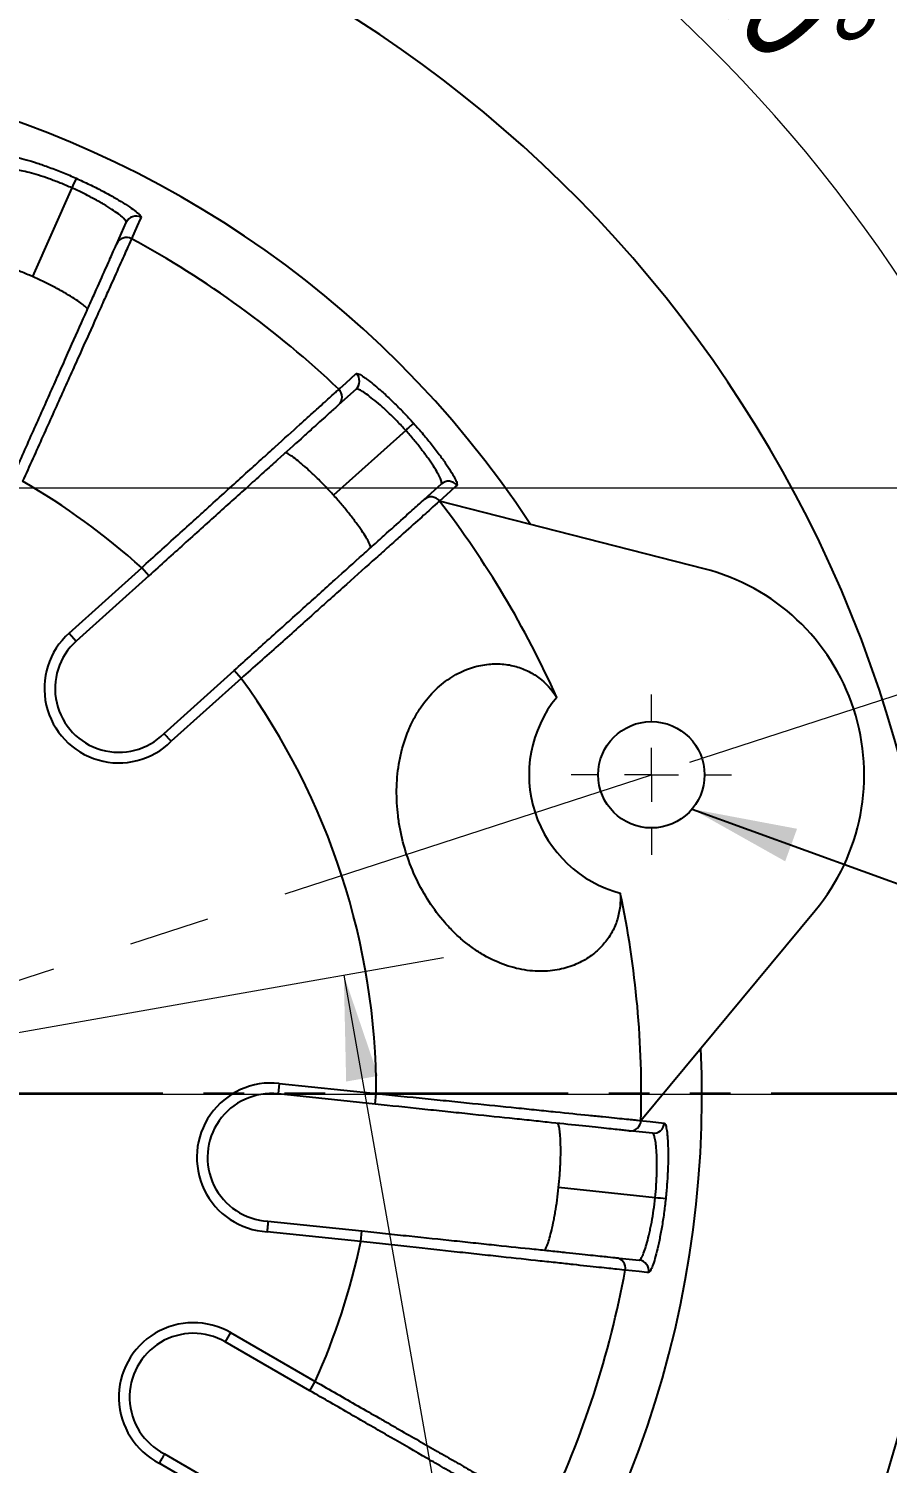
# Model space of a CAD drawing. Header units: millimetres. Extents: x 2 to 418, y 2 to 295.
# Drawn here: x 142.96 to 169.86, y 201.18 to 246.15 of the extents above; entities that cross this region are included whole.
import ezdxf

# ---------------------------------------------------------------- set-up
doc = ezdxf.new("R2010")
doc.units = ezdxf.units.MM
doc.linetypes.add('CENTERX2', pattern=[20.32, 12.7, -2.54, 2.54, -2.54])
doc.linetypes.add('PHANTOM', pattern=[12.7, 6.35, -1.27, 1.27, -1.27, 1.27, -1.27])
doc.styles.add('SLDTEXTSTYLE0', font='TXT', dxfattribs={"width": 0.75})
doc.dimstyles.new('SLDDIMSTYLE0', dxfattribs={"dimtxt": 3.5, "dimasz": 3.302, "dimexe": 0, "dimexo": 0.0625, "dimgap": 0.875, "dimtad": 1, "dimdec": 4, "dimlfac": 3, "dimzin": 12, "dimdsep": 46, "dimtxsty": 'SLDTEXTSTYLE0', "dimsah": 1, "dimcen": 0.09, "dimazin": 3, "dimtfac": 1, "dimtofl": 0, "dimtmove": 0, "dimatfit": 3, "dimfxl": 0, "dimfrac": 2, "dimtolj": 1, "dimtzin": 12, "dimarcsym": 0})
doc.dimstyles.new('SLDDIMSTYLE2', dxfattribs={"dimtxt": 3.5, "dimasz": 3.302, "dimexe": 0, "dimexo": 0.0625, "dimgap": 0.875, "dimtad": 1, "dimlfac": 3, "dimrnd": 1e-09, "dimzin": 4, "dimdsep": 46, "dimtxsty": 'SLDTEXTSTYLE0', "dimsah": 1, "dimcen": 0.09, "dimadec": 0, "dimazin": 1, "dimtfac": 1, "dimtofl": 0, "dimtmove": 0, "dimatfit": 3, "dimfxl": 0, "dimfrac": 2, "dimtolj": 1, "dimtzin": 12, "dimarcsym": 0})
doc.dimstyles.new('SLDDIMSTYLE5', dxfattribs={"dimtxt": 3.5, "dimasz": 3.302, "dimexe": 0, "dimexo": 0.0625, "dimgap": 0.875, "dimtad": 1, "dimlfac": 3, "dimrnd": 1e-09, "dimzin": 4, "dimdsep": 46, "dimtxsty": 'SLDTEXTSTYLE0', "dimsah": 1, "dimcen": 0.09, "dimadec": 0, "dimazin": 1, "dimtfac": 1, "dimtmove": 0, "dimatfit": 0, "dimfxl": 0, "dimfrac": 2, "dimtolj": 1, "dimtzin": 12, "dimarcsym": 0})
doc.dimstyles.new('SLDDIMSTYLE6', dxfattribs={"dimtxt": 0.18, "dimasz": 3.302, "dimexe": 0, "dimexo": 0.0625, "dimgap": 0, "dimtad": 0, "dimtih": 1, "dimtoh": 1, "dimdec": 0, "dimrnd": 1e-09, "dimzin": 0, "dimdsep": 46, "dimtxsty": 'Standard', "dimsah": 1, "dimcen": 0.09, "dimadec": 0, "dimazin": 0, "dimtfac": 3.302, "dimtdec": 0, "dimtofl": 0, "dimtmove": 0, "dimatfit": 3, "dimfxl": 0, "dimfrac": 2, "dimtolj": 1, "dimtzin": 0, "dimarcsym": 0})

# ---------------------------------------------------------------- blocks, each defined once
blk = doc.blocks.new('_D')
at = {"color": 7, "linetype": 'Continuous', "lineweight": 0}
for p, q in [((106.65, 235.276), (94.908, 245.848)), ((163.673, 223.155), (178.7, 228.038))]:
    blk.add_line(p, q, dxfattribs=at)
at = {"color": 7, "linetype": 'Continuous', "lineweight": 18}
blk.add_arc((131.662, 212.754), 46.283, 18, 138, dxfattribs=at)
for points in [[(97.267, 243.724), (99.928, 245.744), (99.198, 246.45)], [(175.68, 227.056), (175.026, 230.333), (174.072, 229.984)]]:
    blk.add_solid(points, dxfattribs=at)
at = {"color": 7, "linetype": 'Continuous', "lineweight": 18, "insert": (164.789, 251.56), "char_height": 3.5, "attachment_point": 1, "rotation": 314.1021, "style": 'SLDTEXTSTYLE0'}
blk.add_mtext('120°', dxfattribs=at)
blk = doc.blocks.new('_D_2')
at = {"color": 7, "linetype": 'Continuous', "lineweight": 0}
for p, q in [((131.662, 200.304), (131.662, 152.963)), ((139.234, 169.813), (142.045, 153.871))]:
    blk.add_line(p, q, dxfattribs=at)
at = {"color": 7, "linetype": 'Continuous', "lineweight": 18}
for start, end in [(280, 286.4176), (270, 280), (263.5824, 270)]:
    blk.add_arc((131.662, 212.754), 56.616, start, end, dxfattribs=at)
for points in [[(141.494, 156.998), (144.83, 157.169), (144.625, 158.164)], [(131.662, 156.138), (128.377, 156.742), (128.347, 155.726)]]:
    blk.add_solid(points, dxfattribs=at)
at = {"color": 7, "linetype": 'Continuous', "lineweight": 18, "insert": (133.775, 160.574), "char_height": 3.5, "attachment_point": 1, "rotation": 6.183, "style": 'SLDTEXTSTYLE0'}
blk.add_mtext('10°', dxfattribs=at)
blk = doc.blocks.new('_D_4')
at = {"color": 7, "linetype": 'Continuous', "lineweight": 0}
for p, q in [((132.913, 212.975), (155.956, 217.038)), ((152.829, 216.486), (160.18, 174.796)), ((140.264, 171.285), (163.307, 175.348)), ((160.18, 174.796), (162.542, 161.399))]:
    blk.add_line(p, q, dxfattribs=at)
at = {"color": 7, "linetype": 'Continuous', "lineweight": 18}
for points in [[(152.829, 216.486), (152.902, 213.146), (153.903, 213.323)], [(160.18, 174.796), (160.107, 178.136), (159.106, 177.96)]]:
    blk.add_solid(points, dxfattribs=at)
at = {"color": 7, "linetype": 'Continuous', "lineweight": 18, "insert": (164.516, 176.19), "char_height": 3.5, "attachment_point": 1, "rotation": 280, "style": 'SLDTEXTSTYLE0'}
blk.add_mtext('127.00', dxfattribs=at)
blk = doc.blocks.new('_D_13')
at = {"color": 7, "linetype": 'Continuous', "lineweight": 0}
for p, q in [((193.662, 231.754), (193.662, 238.104)), ((136.112, 231.754), (196.837, 231.754)), ((193.662, 231.754), (193.662, 212.754)), ((144.112, 212.754), (196.837, 212.754)), ((193.662, 212.754), (193.662, 206.404))]:
    blk.add_line(p, q, dxfattribs=at)
at = {"color": 7, "linetype": 'Continuous', "lineweight": 18}
for points in [[(193.662, 231.754), (194.17, 235.056), (193.154, 235.056)], [(193.662, 212.754), (193.154, 209.452), (194.17, 209.452)]]:
    blk.add_solid(points, dxfattribs=at)
at = {"color": 7, "linetype": 'Continuous', "lineweight": 18, "insert": (189.151, 217.52), "char_height": 3.5, "attachment_point": 1, "rotation": 90, "style": 'SLDTEXTSTYLE0'}
blk.add_mtext('57.00', dxfattribs=at)
blk = doc.blocks.new('SW_CENTERMARKSYMBOL_2')
at = {"color": 0, "linetype": 'Continuous', "lineweight": 18}
for p, q in [((0, 1.693), (0, 2.513)), ((0, 0), (0, 0.847)), ((-1.693, 0), (-2.513, 0)), ((0, 0), (-0.847, 0)), ((0, 0), (0, -0.847)), ((0, 0), (0.847, 0)), ((1.693, 0), (2.513, 0)), ((0, -1.693), (0, -2.513))]:
    blk.add_line(p, q, dxfattribs=at)

msp = doc.modelspace()

# ---------------------------------------------------------------- linework, layer by layer
at = {"color": 7, "linetype": 'Continuous', "lineweight": 25}
for p, q in [((144.30819, 241.157035), (143.071458, 238.379288)), ((145.715461, 239.407284), (146.013962, 240.077727)), ((153.211828, 234.848619), (152.666437, 234.357547)), ((154.767386, 233.557984), (152.507763, 231.523411)), ((155.341304, 231.387119), (155.886691, 231.878188)), ((164.117249, 229.221242), (155.827555, 231.341862)), ((144.220874, 227.201672), (146.496605, 229.25075)), ((146.719649, 229.003035), (144.443918, 226.953957)), ((146.719649, 229.003035), (146.496605, 229.25075)), ((144.220874, 227.201672), (144.443918, 226.953957)), ((147.195922, 224.052984), (149.394573, 226.032658)), ((149.617617, 225.784943), (147.425163, 223.810849)), ((149.617617, 225.784943), (149.394573, 226.032658)), ((162.138063, 211.92309), (167.59718, 218.507508)), ((150.802243, 213.088697), (150.7674, 212.757189)), ((153.812923, 212.437092), (150.7674, 212.757189)), ((150.802243, 213.088697), (153.847766, 212.768599)), ((153.812923, 212.437092), (153.847766, 212.768599)), ((162.501154, 211.523922), (161.771278, 211.600635)), ((162.582897, 209.504314), (159.558932, 209.822145)), ((150.453008, 208.770921), (153.395377, 208.461666)), ((153.360534, 208.130159), (150.426458, 208.438542)), ((153.360534, 208.130159), (153.395377, 208.461666)), ((161.353656, 207.625217), (162.083527, 207.548504)), ((149.283577, 205.274912), (149.11691, 204.986237)), ((149.283577, 205.274912), (151.935605, 203.743763)), ((151.768938, 203.455088), (149.11691, 204.986237)), ((151.768938, 203.455088), (151.935605, 203.743763)), ((147.208337, 201.472475), (149.770539, 199.993187)), ((149.603872, 199.704512), (147.048892, 201.17963))]:
    msp.add_line(p, q, dxfattribs=at)
at = {"color": 7, "linetype": 'CENTERX2', "lineweight": 18}
msp.add_line((131.662427, 212.754186), (162.465027, 222.762558), dxfattribs=at)
at = {"color": 7, "linetype": 'PHANTOM', "lineweight": 35}
msp.add_line((185.262427, 212.759899), (44.729094, 212.759899), dxfattribs=at)
at = {"color": 7, "linetype": 'Continuous', "lineweight": 25, "flags": 128}
for points in [[(146.476045, 240.234448), (146.452387, 240.181194), (146.357752, 239.968172), (146.178081, 239.563716)], [(152.672233, 234.845885), (152.715577, 234.884846), (152.888947, 235.040685), (153.218065, 235.336536)], [(156.37257, 231.833414), (156.329297, 231.794386), (156.1562, 231.638273), (155.827555, 231.341862)], [(162.138063, 211.92309), (162.196019, 211.916949), (162.427837, 211.892387), (162.867921, 211.845767)], [(162.375369, 207.157466), (162.317411, 207.163511), (162.085571, 207.187686), (161.645389, 207.233579)]]:
    msp.add_lwpolyline(points, dxfattribs=at)
at = {"color": 7, "linetype": 'Continuous', "lineweight": 25}
msp.add_circle((162.465027, 222.762558), 1.666667, dxfattribs=at)
for centre, radius, start, end in [((131.662427, 212.754186), 40, 295.1983552, 163.0284348), ((131.662427, 212.754186), 32.387771, 33.4604216, 122.5425016), ((212.443384, 211.003037), 74.509518, 155.87232541, 156.12767448), ((146.317709, 239.94172), 0.332807, 61.5911173, 155.8788398), ((146.01921, 239.271274), 0.332809, 61.4865741, 155.8785356), ((131.662427, 212.754186), 30.486966, 46.437883, 61.5672745), ((152.988614, 235.095471), 0.332807, 312.1211747, 46.4138849), ((152.44322, 234.6044), 0.332809, 312.1214793, 46.5185502), ((204.747247, 178.297857), 74.509518, 131.87232541, 132.12767448), ((131.662427, 212.754186), 22.185343, 48.0372228, 59.9698053), ((156.108859, 231.630394), 0.332807, 37.5911173, 131.8788398), ((155.563472, 231.139322), 0.332809, 37.4865741, 131.8785356), ((131.662427, 212.754186), 30.486966, 24.0726092, 37.5672745), ((162.465027, 222.762558), 6.666667, 320.3379921, 75.6506691), ((145.782179, 225.467668), 2.333333, 132, 314.7597894), ((145.782179, 225.467668), 2, 132, 314.9809613), ((131.662427, 212.754186), 22.185343, 0.0372228, 35.9698053), ((162.465027, 222.762558), 3.833333, 140.7170022, 255.2829978), ((131.662427, 212.754186), 30.486966, 358.437883, 11.9273908), ((131.662427, 212.754186), 32.387771, 273.4604216, 2.5425016), ((150.558343, 210.768145), 2.333333, 84, 266.7597894), ((150.558343, 210.768145), 2, 84, 266.9809613), ((161.805365, 211.931694), 0.332809, 264.1214793, 358.5185502), ((162.535242, 211.854979), 0.332807, 264.1211747, 358.4138849), ((154.959674, 135.385796), 74.509518, 83.87232541, 84.12767448), ((131.662427, 212.754186), 22.185343, 336.0372228, 347.9698053), ((161.318167, 207.294305), 0.332809, 349.4865741, 83.8785356), ((162.048039, 207.217595), 0.332807, 349.5911173, 83.8788398), ((131.662427, 212.754186), 30.486966, 334.437883, 349.5672745), ((148.11691, 203.254186), 2.333333, 60, 242.7597894), ((148.11691, 203.254186), 2, 60, 242.9809613)]:
    msp.add_arc(centre, radius, start, end, dxfattribs=at)
for points, knots in [([(142.169413, 242.151657), (142.17495, 242.164067), (142.194997, 242.171126), (142.246471, 242.173708), (142.267258, 242.173205), (142.315163, 242.169509), (142.369547, 242.163139), (142.436613, 242.15142), (142.510063, 242.136937), (142.550206, 242.12826), (142.678834, 242.098219), (142.774677, 242.073093), (142.985718, 242.012355), (143.102303, 241.976262), (143.34662, 241.895335), (143.474672, 241.850468), (143.675509, 241.776139), (143.744294, 241.750037), (143.882262, 241.696363), (143.951594, 241.668744), (144.160592, 241.583537), (144.301246, 241.523617), (144.443253, 241.460391)], [0, 0, 0, 0, 0.125, 0.125, 0.1875, 0.1875, 0.25, 0.3125, 0.3125, 0.375, 0.375, 0.5, 0.5, 0.625, 0.625, 0.75, 0.75, 0.8125, 0.8125, 0.875, 0.875, 1, 1, 1, 1]), ([(144.30819, 241.157035), (144.186932, 241.211023), (144.066749, 241.261805), (143.888054, 241.333464), (143.828755, 241.356595), (143.710714, 241.401346), (143.651874, 241.422994), (143.480141, 241.484297), (143.370669, 241.520853), (143.161816, 241.585952), (143.062247, 241.614481), (142.882044, 241.661578), (142.800198, 241.680543), (142.653656, 241.709677), (142.590549, 241.719504), (142.486475, 241.730121), (142.444879, 241.730966), (142.385388, 241.723715), (142.367665, 241.71573), (142.362169, 241.703386)], [0, 0, 0, 0, 0.125, 0.125, 0.1875, 0.1875, 0.25, 0.25, 0.375, 0.375, 0.5, 0.5, 0.625, 0.625, 0.75, 0.75, 0.875, 0.875, 1, 1, 1, 1]), ([(146.013962, 240.077727), (146.019454, 240.090063), (146.013513, 240.108489), (145.988194, 240.144757), (145.976998, 240.158293), (145.948968, 240.188283), (145.932039, 240.204811), (145.873742, 240.257701), (145.824748, 240.297588), (145.706481, 240.386042), (145.636475, 240.435043), (145.481168, 240.537322), (145.395423, 240.590982), (145.254125, 240.674926), (145.204774, 240.70355), (145.103927, 240.760635), (145.052179, 240.78925), (144.892977, 240.875226), (144.78115, 240.932934), (144.548155, 241.047427), (144.429349, 241.103069), (144.30819, 241.157035)], [0, 0, 0, 0, 0.125, 0.125, 0.1875, 0.1875, 0.25, 0.25, 0.375, 0.375, 0.5, 0.5, 0.625, 0.625, 0.6875, 0.6875, 0.75, 0.75, 0.875, 0.875, 1, 1, 1, 1]), ([(144.443253, 241.460391), (144.585169, 241.397189), (144.724569, 241.332406), (144.998419, 241.199813), (145.130282, 241.133236), (145.318436, 241.034442), (145.379676, 241.001624), (145.499182, 240.936272), (145.557752, 240.903562), (145.72586, 240.807698), (145.828233, 240.746622), (146.014255, 240.630585), (146.098491, 240.57517), (146.241397, 240.475531), (146.300895, 240.430842), (146.372132, 240.37199), (146.39292, 240.353671), (146.427533, 240.320607), (146.441466, 240.305784), (146.473375, 240.266393), (146.481559, 240.24686), (146.476045, 240.234448)], [0, 0, 0, 0, 0.125, 0.125, 0.25, 0.25, 0.3125, 0.3125, 0.375, 0.375, 0.5, 0.5, 0.625, 0.625, 0.75, 0.75, 0.8125, 0.8125, 0.875, 0.875, 1, 1, 1, 1]), ([(142.460707, 232.096988), (142.562383, 232.325354), (142.663736, 232.552998), (142.865802, 233.006845), (142.966756, 233.233592), (143.264473, 233.902274), (143.457369, 234.335525), (143.738445, 234.966834), (143.830751, 235.174156), (144.012499, 235.582369), (144.101113, 235.7814), (144.357758, 236.357833), (144.517789, 236.717269), (144.703919, 237.135324), (144.740444, 237.21736), (144.812068, 237.378229), (144.84723, 237.457205), (144.949522, 237.686957), (145.013764, 237.831247), (145.194946, 238.238189), (145.30044, 238.475131), (145.43518, 238.777762), (145.476143, 238.869767), (145.548433, 239.032132), (145.580014, 239.103065), (145.661306, 239.28565), (145.697683, 239.367354), (145.715461, 239.407284)], [0, 0, 0, 0, 0.0625, 0.0625, 0.125, 0.125, 0.25, 0.25, 0.3125, 0.3125, 0.375, 0.375, 0.5, 0.5, 0.53125, 0.53125, 0.5625, 0.5625, 0.625, 0.625, 0.75, 0.75, 0.8125, 0.8125, 0.875, 0.875, 1, 1, 1, 1]), ([(146.178081, 239.563716), (146.159476, 239.522182), (146.121412, 239.437207), (146.036345, 239.247324), (146.003296, 239.173556), (145.927644, 239.004706), (145.884774, 238.909028), (145.743749, 238.594309), (145.633323, 238.347905), (145.44363, 237.924726), (145.376365, 237.77468), (145.269247, 237.535769), (145.232423, 237.453643), (145.157408, 237.286354), (145.119151, 237.201044), (144.924183, 236.766312), (144.756514, 236.392548), (144.487527, 235.793164), (144.39464, 235.586223), (144.204072, 235.161752), (144.107269, 234.946178), (143.812437, 234.289765), (143.610019, 233.839313), (143.297443, 233.144142), (143.191458, 232.908503), (142.978915, 232.436109), (142.872101, 232.198786), (142.765223, 231.961409)], [0, 0, 0, 0, 0.125, 0.125, 0.1875, 0.1875, 0.25, 0.25, 0.375, 0.375, 0.4375, 0.4375, 0.46875, 0.46875, 0.5, 0.5, 0.625, 0.625, 0.6875, 0.6875, 0.75, 0.75, 0.875, 0.875, 0.9375, 0.9375, 1, 1, 1, 1]), ([(143.071458, 238.379288), (142.95038, 238.433196), (142.830518, 238.484285), (142.652501, 238.556942), (142.593461, 238.580495), (142.476004, 238.626266), (142.41748, 238.648518), (142.24674, 238.711853), (142.138007, 238.75006), (141.930775, 238.818938), (141.83207, 238.849615), (141.653652, 238.901184), (141.572741, 238.922491), (141.428131, 238.95641), (141.365985, 238.968634), (141.263838, 238.98386), (141.223204, 238.986951), (141.165545, 238.983906), (141.148686, 238.977859), (141.143977, 238.967282)], [0, 0, 0, 0, 0.125, 0.125, 0.1875, 0.1875, 0.25, 0.25, 0.375, 0.375, 0.5, 0.5, 0.625, 0.625, 0.75, 0.75, 0.875, 0.875, 1, 1, 1, 1]), ([(144.795765, 237.341614), (144.800472, 237.352184), (144.793673, 237.368682), (144.766949, 237.401854), (144.755265, 237.414324), (144.726218, 237.442122), (144.708758, 237.457518), (144.648849, 237.507004), (144.598744, 237.544586), (144.478224, 237.628449), (144.407072, 237.675147), (144.249642, 237.773102), (144.162905, 237.82472), (144.020286, 237.905859), (143.970531, 237.933584), (143.86896, 237.989012), (143.816889, 238.016862), (143.656843, 238.100748), (143.544614, 238.157334), (143.311252, 238.270217), (143.192439, 238.325407), (143.071458, 238.379288)], [0, 0, 0, 0, 0.125, 0.125, 0.1875, 0.1875, 0.25, 0.25, 0.375, 0.375, 0.5, 0.5, 0.625, 0.625, 0.6875, 0.6875, 0.75, 0.75, 0.875, 0.875, 1, 1, 1, 1]), ([(153.218065, 235.336536), (153.228171, 235.345621), (153.249356, 235.343916), (153.29743, 235.325338), (153.316215, 235.316424), (153.358475, 235.293563), (153.405567, 235.265623), (153.462068, 235.227639), (153.523277, 235.184534), (153.55642, 235.160279), (153.661709, 235.080517), (153.739047, 235.018581), (153.907137, 234.877256), (153.998962, 234.796864), (154.189241, 234.623561), (154.287974, 234.530489), (154.441215, 234.380899), (154.493437, 234.329076), (154.597646, 234.223926), (154.64975, 234.170494), (154.806022, 234.007647), (154.910145, 233.895698), (155.014158, 233.780179)], [0, 0, 0, 0, 0.125, 0.125, 0.1875, 0.1875, 0.25, 0.3125, 0.3125, 0.375, 0.375, 0.5, 0.5, 0.625, 0.625, 0.75, 0.75, 0.8125, 0.8125, 0.875, 0.875, 1, 1, 1, 1]), ([(146.496605, 229.25075), (146.882111, 229.600794), (147.261686, 229.945257), (147.822473, 230.453944), (148.007963, 230.622164), (148.283997, 230.872446), (148.37564, 230.955531), (148.558178, 231.121007), (148.649048, 231.203375), (149.096759, 231.609162), (149.437703, 231.918064), (149.923838, 232.358394), (150.081642, 232.50131), (150.311811, 232.709736), (150.387637, 232.778395), (150.535824, 232.912569), (150.608222, 232.978116), (150.96188, 233.298292), (151.218354, 233.530431), (151.563598, 233.842874), (151.672148, 233.941102), (151.875166, 234.124806), (151.968202, 234.208984), (152.222713, 234.439253), (152.359796, 234.563263), (152.515945, 234.704515), (152.559784, 234.74417), (152.629433, 234.807171), (152.655354, 234.830619), (152.672233, 234.845885)], [0, 0, 0, 0, 0.125, 0.125, 0.1875, 0.1875, 0.21875, 0.21875, 0.25, 0.25, 0.375, 0.375, 0.4375, 0.4375, 0.46875, 0.46875, 0.5, 0.5, 0.625, 0.625, 0.6875, 0.6875, 0.75, 0.75, 0.875, 0.875, 0.9375, 0.9375, 1, 1, 1, 1]), ([(154.767386, 233.557984), (154.67857, 233.656625), (154.589432, 233.751899), (154.455333, 233.890046), (154.410568, 233.935295), (154.320935, 234.024189), (154.275986, 234.067898), (154.144035, 234.193751), (154.058896, 234.271673), (153.894577, 234.416092), (153.81522, 234.482652), (153.669752, 234.598974), (153.602696, 234.649589), (153.480674, 234.735808), (153.427019, 234.770453), (153.336262, 234.822483), (153.298605, 234.840174), (153.241308, 234.857747), (153.221869, 234.857661), (153.211828, 234.848619)], [0, 0, 0, 0, 0.125, 0.125, 0.1875, 0.1875, 0.25, 0.25, 0.375, 0.375, 0.5, 0.5, 0.625, 0.625, 0.75, 0.75, 0.875, 0.875, 1, 1, 1, 1]), ([(152.666437, 234.357547), (152.650194, 234.342922), (152.625316, 234.320522), (152.558385, 234.260256), (152.516202, 234.222275), (152.365969, 234.087005), (152.234061, 233.968234), (151.989129, 233.747696), (151.89959, 233.667075), (151.704194, 233.491139), (151.599714, 233.397065), (151.267402, 233.09785), (151.020518, 232.875555), (150.68005, 232.568996), (150.610351, 232.506239), (150.467683, 232.37778), (150.39468, 232.312048), (150.173076, 232.112515), (150.021136, 231.975707), (149.55304, 231.554232), (149.224713, 231.258604), (148.707263, 230.792691), (148.530518, 230.633549), (148.175988, 230.314328), (147.997293, 230.153431), (147.456999, 229.666948), (147.091226, 229.337605), (146.719649, 229.003035)], [0, 0, 0, 0, 0.0625, 0.0625, 0.125, 0.125, 0.25, 0.25, 0.3125, 0.3125, 0.375, 0.375, 0.5, 0.5, 0.53125, 0.53125, 0.5625, 0.5625, 0.625, 0.625, 0.75, 0.75, 0.8125, 0.8125, 0.875, 0.875, 1, 1, 1, 1]), ([(155.886691, 231.878188), (155.896726, 231.887223), (155.898794, 231.906473), (155.890415, 231.949903), (155.885693, 231.966823), (155.872284, 232.005621), (155.863541, 232.027606), (155.831796, 232.099635), (155.803262, 232.156001), (155.731197, 232.284911), (155.687174, 232.35815), (155.586894, 232.514756), (155.530388, 232.598652), (155.435449, 232.73281), (155.402007, 232.779031), (155.333097, 232.8722), (155.297461, 232.919389), (155.186993, 233.062685), (155.108306, 233.160888), (154.942023, 233.360251), (154.85612, 233.459405), (154.767386, 233.557984)], [0, 0, 0, 0, 0.125, 0.125, 0.1875, 0.1875, 0.25, 0.25, 0.375, 0.375, 0.5, 0.5, 0.625, 0.625, 0.6875, 0.6875, 0.75, 0.75, 0.875, 0.875, 1, 1, 1, 1]), ([(155.014158, 233.780179), (155.118098, 233.664719), (155.219097, 233.548837), (155.415341, 233.316323), (155.508725, 233.201868), (155.640428, 233.035087), (155.683026, 232.980196), (155.765619, 232.871888), (155.805821, 232.818183), (155.920404, 232.662231), (155.989084, 232.564797), (156.111828, 232.38313), (156.166241, 232.298243), (156.256265, 232.149094), (156.292443, 232.084068), (156.333583, 232.001329), (156.345124, 231.976139), (156.363296, 231.931856), (156.369996, 231.912647), (156.383124, 231.863683), (156.382655, 231.842509), (156.37257, 231.833414)], [0, 0, 0, 0, 0.125, 0.125, 0.25, 0.25, 0.3125, 0.3125, 0.375, 0.375, 0.5, 0.5, 0.625, 0.625, 0.75, 0.75, 0.8125, 0.8125, 0.875, 0.875, 1, 1, 1, 1]), ([(152.507763, 231.523411), (152.419079, 231.621905), (152.33036, 231.71733), (152.197286, 231.856111), (152.152929, 231.901641), (152.064244, 231.991229), (152.019831, 232.035361), (151.889612, 232.162667), (151.80582, 232.241797), (151.644519, 232.389008), (151.566825, 232.45718), (151.424807, 232.57686), (151.359558, 232.629234), (151.241246, 232.719039), (151.189445, 232.755483), (151.102322, 232.81094), (151.066458, 232.830291), (151.012546, 232.850962), (150.994685, 232.852295), (150.98608, 232.844547)], [0, 0, 0, 0, 0.125, 0.125, 0.1875, 0.1875, 0.25, 0.25, 0.375, 0.375, 0.5, 0.5, 0.625, 0.625, 0.75, 0.75, 0.875, 0.875, 1, 1, 1, 1]), ([(149.394573, 226.032658), (149.580344, 226.199927), (149.765525, 226.366665), (150.134718, 226.699088), (150.319171, 226.86517), (150.863125, 227.354949), (151.215564, 227.672286), (151.729117, 228.134691), (151.897768, 228.286545), (152.229838, 228.585542), (152.391744, 228.731323), (152.860657, 229.153534), (153.153048, 229.416805), (153.493125, 229.723011), (153.55986, 229.783099), (153.690722, 229.900928), (153.754967, 229.958775), (153.941864, 230.127057), (154.05924, 230.232743), (154.390276, 230.53081), (154.583023, 230.704359), (154.829204, 230.926022), (154.904048, 230.993412), (155.036128, 231.112337), (155.09383, 231.164292), (155.242358, 231.298027), (155.308822, 231.357872), (155.341304, 231.387119)], [0, 0, 0, 0, 0.0625, 0.0625, 0.125, 0.125, 0.25, 0.25, 0.3125, 0.3125, 0.375, 0.375, 0.5, 0.5, 0.53125, 0.53125, 0.5625, 0.5625, 0.625, 0.625, 0.75, 0.75, 0.8125, 0.8125, 0.875, 0.875, 1, 1, 1, 1]), ([(155.827555, 231.341862), (155.793665, 231.311486), (155.72433, 231.24934), (155.569384, 231.110473), (155.509188, 231.056525), (155.3714, 230.933043), (155.29332, 230.863073), (155.03648, 230.632923), (154.835379, 230.452736), (154.489964, 230.143298), (154.367484, 230.033584), (154.172453, 229.858896), (154.105409, 229.798848), (153.968837, 229.676534), (153.899189, 229.61416), (153.544256, 229.296313), (153.239059, 229.023059), (152.749535, 228.584902), (152.580509, 228.433632), (152.233768, 228.123369), (152.057653, 227.965806), (151.521322, 227.486062), (151.153189, 227.156884), (150.584885, 226.64895), (150.39222, 226.476791), (150.005912, 226.131687), (149.811805, 225.958327), (149.617617, 225.784943)], [0, 0, 0, 0, 0.125, 0.125, 0.1875, 0.1875, 0.25, 0.25, 0.375, 0.375, 0.4375, 0.4375, 0.46875, 0.46875, 0.5, 0.5, 0.625, 0.625, 0.6875, 0.6875, 0.75, 0.75, 0.875, 0.875, 0.9375, 0.9375, 1, 1, 1, 1]), ([(153.660936, 229.874109), (153.669535, 229.881851), (153.670034, 229.899689), (153.659113, 229.940862), (153.653512, 229.957006), (153.638282, 229.994215), (153.628594, 230.015383), (153.593992, 230.084956), (153.563505, 230.13967), (153.487514, 230.265302), (153.441507, 230.336903), (153.33753, 230.490421), (153.279286, 230.572856), (153.182, 230.704989), (153.147823, 230.750554), (153.077578, 230.842503), (153.041336, 230.889124), (152.929247, 231.030854), (152.849736, 231.128196), (152.682463, 231.326236), (152.596369, 231.42498), (152.507763, 231.523411)], [0, 0, 0, 0, 0.125, 0.125, 0.1875, 0.1875, 0.25, 0.25, 0.375, 0.375, 0.5, 0.5, 0.625, 0.625, 0.6875, 0.6875, 0.75, 0.75, 0.875, 0.875, 1, 1, 1, 1]), ([(161.491188, 219.054987), (161.509531, 218.768166), (161.47955, 218.495044), (161.359314, 218.101717), (161.306585, 217.973528), (161.206924, 217.786585), (161.170262, 217.725216), (161.090611, 217.605808), (161.047541, 217.547606), (160.908384, 217.377932), (160.802401, 217.271336), (160.621938, 217.123767), (160.55819, 217.076644), (160.423048, 216.987146), (160.351371, 216.944629), (160.126275, 216.826577), (159.963323, 216.760544), (159.69845, 216.684851), (159.60674, 216.663533), (159.416128, 216.629777), (159.316717, 216.617309), (159.010966, 216.595513), (158.798325, 216.60155), (158.467127, 216.646357), (158.354684, 216.667276), (158.125833, 216.722273), (158.011056, 216.755996), (157.668673, 216.875225), (157.44197, 216.978961), (157.106717, 217.172168), (156.995559, 217.243089), (156.780094, 217.394252), (156.675153, 217.474822), (156.470865, 217.645495), (156.371517, 217.735598), (156.178497, 217.925067), (156.084483, 218.024865), (155.815417, 218.332892), (155.652092, 218.550579), (155.355049, 219.00807), (155.221154, 219.248288), (154.983715, 219.748766), (154.88226, 220.004451), (154.712242, 220.526199), (154.643681, 220.792263), (154.566536, 221.199465), (154.545168, 221.336608), (154.511881, 221.609317), (154.499848, 221.745417), (154.477642, 222.152872), (154.481265, 222.423394), (154.516292, 222.826921), (154.532923, 222.961051), (154.576758, 223.228401), (154.604072, 223.361751), (154.700599, 223.751161), (154.784726, 223.999613), (154.940702, 224.353566), (154.99808, 224.469101), (155.120759, 224.689484), (155.185915, 224.794267), (155.39179, 225.092757), (155.542877, 225.270668), (155.868513, 225.584668), (156.037834, 225.715757), (156.296517, 225.878195), (156.383605, 225.926664), (156.558997, 226.012856), (156.646847, 226.050315), (156.907124, 226.146144), (157.077587, 226.188744), (157.327428, 226.226069), (157.409736, 226.234049), (157.572214, 226.241666), (157.652644, 226.241275), (157.887805, 226.228441), (158.036819, 226.204568), (158.319789, 226.13118), (158.453739, 226.081633), (158.706605, 225.959564), (158.825885, 225.886743), (159.15821, 225.637423), (159.343941, 225.432823), (159.49792, 225.189637)], [0, 0, 0, 0, 0.0625, 0.0625, 0.09375, 0.09375, 0.109375, 0.109375, 0.125, 0.125, 0.15625, 0.15625, 0.171875, 0.171875, 0.1875, 0.1875, 0.21875, 0.21875, 0.234375, 0.234375, 0.25, 0.25, 0.28125, 0.28125, 0.296875, 0.296875, 0.3125, 0.3125, 0.34375, 0.34375, 0.359375, 0.359375, 0.375, 0.375, 0.390625, 0.390625, 0.40625, 0.40625, 0.4375, 0.4375, 0.46875, 0.46875, 0.5, 0.5, 0.53125, 0.53125, 0.546875, 0.546875, 0.5625, 0.5625, 0.59375, 0.59375, 0.609375, 0.609375, 0.625, 0.625, 0.65625, 0.65625, 0.671875, 0.671875, 0.6875, 0.6875, 0.71875, 0.71875, 0.75, 0.75, 0.765625, 0.765625, 0.78125, 0.78125, 0.8125, 0.8125, 0.828125, 0.828125, 0.84375, 0.84375, 0.875, 0.875, 0.90625, 0.90625, 0.9375, 0.9375, 1, 1, 1, 1]), ([(147.195922, 224.052984), (147.195922, 224.052984), (147.201888, 224.046697), (147.224904, 224.022426), (147.241935, 224.004464), (147.284221, 223.959835), (147.309777, 223.932849), (147.364886, 223.874613), (147.395349, 223.842398), (147.425163, 223.810849)], [0, 0, 0, 0, 0.25, 0.25, 0.5, 0.5, 0.75, 0.75, 1, 1, 1, 1]), ([(153.847766, 212.768599), (154.365853, 212.716337), (154.875824, 212.664749), (155.629092, 212.588382), (155.878221, 212.563096), (156.248919, 212.525435), (156.371985, 212.512925), (156.617099, 212.487998), (156.739115, 212.475584), (157.34025, 212.414394), (157.797945, 212.367719), (158.450462, 212.301089), (158.66226, 212.279446), (158.971164, 212.247863), (159.072925, 212.237455), (159.271792, 212.217109), (159.368947, 212.207167), (159.843528, 212.158588), (160.187655, 212.123322), (160.650859, 212.07582), (160.796491, 212.06088), (161.068855, 212.032929), (161.193665, 212.020116), (161.535089, 211.985058), (161.718973, 211.966165), (161.928428, 211.944639), (161.987231, 211.938595), (162.080654, 211.928992), (162.115424, 211.925417), (162.138063, 211.92309)], [0, 0, 0, 0, 0.125, 0.125, 0.1875, 0.1875, 0.21875, 0.21875, 0.25, 0.25, 0.375, 0.375, 0.4375, 0.4375, 0.46875, 0.46875, 0.5, 0.5, 0.625, 0.625, 0.6875, 0.6875, 0.75, 0.75, 0.875, 0.875, 0.9375, 0.9375, 1, 1, 1, 1]), ([(161.771278, 211.600635), (161.749541, 211.60292), (161.716248, 211.606419), (161.626676, 211.615833), (161.570225, 211.621767), (161.369174, 211.642898), (161.192646, 211.661452), (160.864863, 211.695903), (160.745037, 211.708497), (160.483546, 211.735981), (160.343724, 211.750677), (159.899004, 211.797419), (159.56861, 211.832145), (159.112975, 211.880034), (159.019698, 211.889838), (158.828771, 211.909905), (158.731075, 211.920173), (158.434511, 211.951343), (158.231175, 211.972715), (157.604741, 212.038556), (157.165353, 212.084737), (156.47287, 212.15752), (156.236339, 212.182381), (155.761885, 212.232248), (155.522745, 212.257382), (154.79969, 212.333378), (154.310191, 212.384827), (153.812923, 212.437092)], [0, 0, 0, 0, 0.0625, 0.0625, 0.125, 0.125, 0.25, 0.25, 0.3125, 0.3125, 0.375, 0.375, 0.5, 0.5, 0.53125, 0.53125, 0.5625, 0.5625, 0.625, 0.625, 0.75, 0.75, 0.8125, 0.8125, 0.875, 0.875, 1, 1, 1, 1]), ([(159.558932, 209.822145), (159.572786, 209.953956), (159.584335, 210.083739), (159.598426, 210.275495), (159.602581, 210.338924), (159.609816, 210.464776), (159.612894, 210.527312), (159.620367, 210.709267), (159.623105, 210.824485), (159.624573, 211.042858), (159.623247, 211.146212), (159.617158, 211.331833), (159.61242, 211.415368), (159.599992, 211.563382), (159.592413, 211.626264), (159.575328, 211.728117), (159.565711, 211.767717), (159.544998, 211.821613), (159.534038, 211.835778), (159.522522, 211.836989)], [0, 0, 0, 0, 0.125, 0.125, 0.1875, 0.1875, 0.25, 0.25, 0.375, 0.375, 0.5, 0.5, 0.625, 0.625, 0.75, 0.75, 0.875, 0.875, 1, 1, 1, 1]), ([(162.867921, 211.845767), (162.881434, 211.844335), (162.894343, 211.827452), (162.912704, 211.779294), (162.918649, 211.75937), (162.929938, 211.712667), (162.940686, 211.658976), (162.950264, 211.591572), (162.959187, 211.517241), (162.96334, 211.476382), (162.974517, 211.344766), (162.980239, 211.245849), (162.987689, 211.026368), (162.989389, 210.904336), (162.98792, 210.646969), (162.98482, 210.511319), (162.976191, 210.297343), (162.972622, 210.223858), (162.96421, 210.076057), (162.959367, 210.001583), (162.942914, 209.776484), (162.929392, 209.624198), (162.913143, 209.469604)], [0, 0, 0, 0, 0.125, 0.125, 0.1875, 0.1875, 0.25, 0.3125, 0.3125, 0.375, 0.375, 0.5, 0.5, 0.625, 0.625, 0.75, 0.75, 0.8125, 0.8125, 0.875, 0.875, 1, 1, 1, 1]), ([(162.582897, 209.504314), (162.596772, 209.636321), (162.60793, 209.766314), (162.620862, 209.958407), (162.624536, 210.021952), (162.63062, 210.148043), (162.633026, 210.210694), (162.63826, 210.392964), (162.639199, 210.508376), (162.636572, 210.727123), (162.632936, 210.830634), (162.622043, 211.016572), (162.614788, 211.100273), (162.597212, 211.248645), (162.587056, 211.3117), (162.564993, 211.413961), (162.552944, 211.453783), (162.527664, 211.508122), (162.514593, 211.52251), (162.501154, 211.523922)], [0, 0, 0, 0, 0.125, 0.125, 0.1875, 0.1875, 0.25, 0.25, 0.375, 0.375, 0.5, 0.5, 0.625, 0.625, 0.75, 0.75, 0.875, 0.875, 1, 1, 1, 1]), ([(159.104885, 207.861572), (159.116392, 207.860363), (159.129982, 207.871927), (159.153272, 207.907594), (159.161522, 207.922559), (159.178982, 207.958775), (159.18823, 207.980138), (159.216781, 208.052406), (159.237041, 208.111672), (159.279556, 208.252209), (159.301981, 208.334309), (159.346493, 208.514303), (159.368782, 208.612747), (159.401878, 208.773458), (159.412871, 208.829346), (159.434199, 208.943074), (159.444595, 209.001202), (159.474919, 209.179337), (159.494054, 209.303559), (159.529299, 209.560382), (159.545073, 209.690435), (159.558932, 209.822145)], [0, 0, 0, 0, 0.125, 0.125, 0.1875, 0.1875, 0.25, 0.25, 0.375, 0.375, 0.5, 0.5, 0.625, 0.625, 0.6875, 0.6875, 0.75, 0.75, 0.875, 0.875, 1, 1, 1, 1]), ([(162.083527, 207.548504), (162.096956, 207.547093), (162.112645, 207.558437), (162.139313, 207.593724), (162.148728, 207.608555), (162.168588, 207.644481), (162.179075, 207.665689), (162.211362, 207.737477), (162.234157, 207.796398), (162.281735, 207.936211), (162.306705, 208.017932), (162.355985, 208.197244), (162.380522, 208.295374), (162.416695, 208.455697), (162.428667, 208.511477), (162.451794, 208.625029), (162.463018, 208.683087), (162.49559, 208.861065), (162.515917, 208.985252), (162.552807, 209.242223), (162.569013, 209.372409), (162.582897, 209.504314)], [0, 0, 0, 0, 0.125, 0.125, 0.1875, 0.1875, 0.25, 0.25, 0.375, 0.375, 0.5, 0.5, 0.625, 0.625, 0.6875, 0.6875, 0.75, 0.75, 0.875, 0.875, 1, 1, 1, 1]), ([(162.913143, 209.469604), (162.896889, 209.315103), (162.878353, 209.162507), (162.836874, 208.861086), (162.814303, 208.715103), (162.778488, 208.50563), (162.7662, 208.437245), (162.740976, 208.303394), (162.727966, 208.237583), (162.688742, 208.048079), (162.662291, 207.931843), (162.609417, 207.719068), (162.582744, 207.62183), (162.532142, 207.455129), (162.508026, 207.384733), (162.474068, 207.298797), (162.463069, 207.273365), (162.44232, 207.230229), (162.432528, 207.212397), (162.404925, 207.169878), (162.388877, 207.156058), (162.375369, 207.157466)], [0, 0, 0, 0, 0.125, 0.125, 0.25, 0.25, 0.3125, 0.3125, 0.375, 0.375, 0.5, 0.5, 0.625, 0.625, 0.75, 0.75, 0.8125, 0.8125, 0.875, 0.875, 1, 1, 1, 1]), ([(150.453008, 208.770921), (150.453008, 208.770921), (150.452327, 208.762281), (150.449691, 208.728936), (150.447739, 208.704261), (150.442867, 208.642974), (150.439913, 208.605924), (150.43351, 208.526003), (150.429953, 208.481809), (150.426458, 208.438542)], [0, 0, 0, 0, 0.25, 0.25, 0.5, 0.5, 0.75, 0.75, 1, 1, 1, 1]), ([(153.395377, 208.461666), (153.643986, 208.435536), (153.891808, 208.409489), (154.385884, 208.357559), (154.63273, 208.331615), (155.360683, 208.255104), (155.832338, 208.205531), (156.519605, 208.133296), (156.745305, 208.109574), (157.189702, 208.062866), (157.406374, 208.040093), (158.033902, 207.974137), (158.425198, 207.93301), (158.88031, 207.885176), (158.969618, 207.875789), (159.144746, 207.857383), (159.230723, 207.848346), (159.480839, 207.822058), (159.637919, 207.805548), (160.080932, 207.758986), (160.338877, 207.731874), (160.668333, 207.697247), (160.768494, 207.68672), (160.94525, 207.668142), (161.022471, 207.660026), (161.22124, 207.639134), (161.310187, 207.629786), (161.353656, 207.625217)], [0, 0, 0, 0, 0.0625, 0.0625, 0.125, 0.125, 0.25, 0.25, 0.3125, 0.3125, 0.375, 0.375, 0.5, 0.5, 0.53125, 0.53125, 0.5625, 0.5625, 0.625, 0.625, 0.75, 0.75, 0.8125, 0.8125, 0.875, 0.875, 1, 1, 1, 1]), ([(161.645389, 207.233579), (161.600138, 207.238439), (161.50756, 207.248381), (161.300683, 207.270608), (161.220313, 207.279244), (161.03635, 207.299015), (160.932106, 207.310221), (160.589212, 207.34709), (160.320744, 207.375969), (159.859659, 207.425608), (159.696171, 207.443214), (159.435851, 207.471262), (159.346365, 207.480905), (159.164084, 207.500553), (159.071127, 207.510576), (158.597424, 207.561662), (158.190141, 207.605625), (157.536971, 207.676227), (157.311455, 207.700619), (156.84887, 207.750691), (156.613934, 207.776141), (155.898539, 207.8537), (155.407583, 207.907013), (154.649845, 207.989472), (154.392988, 208.017453), (153.878035, 208.073615), (153.61932, 208.101865), (153.360534, 208.130159)], [0, 0, 0, 0, 0.125, 0.125, 0.1875, 0.1875, 0.25, 0.25, 0.375, 0.375, 0.4375, 0.4375, 0.46875, 0.46875, 0.5, 0.5, 0.625, 0.625, 0.6875, 0.6875, 0.75, 0.75, 0.875, 0.875, 0.9375, 0.9375, 1, 1, 1, 1]), ([(151.935605, 203.743763), (152.387644, 203.485295), (152.832543, 203.230742), (153.489626, 202.854595), (153.706932, 202.730166), (154.030263, 202.544984), (154.137602, 202.483501), (154.351386, 202.361032), (154.457803, 202.300063), (154.98208, 201.999659), (155.38122, 201.770858), (155.950223, 201.444586), (156.134908, 201.338668), (156.404259, 201.184172), (156.492989, 201.133275), (156.666388, 201.033802), (156.7511, 200.985202), (157.164892, 200.747794), (157.464924, 200.575607), (157.868761, 200.343811), (157.995726, 200.270928), (158.233174, 200.134613), (158.341982, 200.072144), (158.639629, 199.901247), (158.79993, 199.809194), (158.982522, 199.704337), (159.033783, 199.674898), (159.115223, 199.628126), (159.145533, 199.610719), (159.165268, 199.599384)], [0, 0, 0, 0, 0.125, 0.125, 0.1875, 0.1875, 0.21875, 0.21875, 0.25, 0.25, 0.375, 0.375, 0.4375, 0.4375, 0.46875, 0.46875, 0.5, 0.5, 0.625, 0.625, 0.6875, 0.6875, 0.75, 0.75, 0.875, 0.875, 0.9375, 0.9375, 1, 1, 1, 1]), ([(158.69904, 199.453992), (158.680111, 199.46492), (158.65112, 199.481658), (158.573121, 199.526691), (158.523964, 199.555072), (158.348889, 199.656151), (158.19517, 199.744901), (157.909737, 199.909696), (157.805394, 199.969939), (157.577688, 200.101404), (157.455932, 200.1717), (157.068672, 200.395285), (156.780965, 200.561393), (156.3842, 200.790465), (156.302976, 200.83736), (156.136717, 200.933349), (156.051644, 200.982467), (155.793397, 201.131566), (155.616333, 201.233793), (155.070837, 201.548736), (154.688219, 201.76964), (154.085208, 202.117789), (153.879239, 202.236705), (153.466086, 202.475239), (153.257844, 202.595468), (152.628211, 202.958986), (152.201957, 203.205084), (151.768938, 203.455088)], [0, 0, 0, 0, 0.0625, 0.0625, 0.125, 0.125, 0.25, 0.25, 0.3125, 0.3125, 0.375, 0.375, 0.5, 0.5, 0.53125, 0.53125, 0.5625, 0.5625, 0.625, 0.625, 0.75, 0.75, 0.8125, 0.8125, 0.875, 0.875, 1, 1, 1, 1]), ([(147.208337, 201.472475), (147.208337, 201.472475), (147.2042, 201.464858), (147.18823, 201.435469), (147.17641, 201.413721), (147.147032, 201.359714), (147.129264, 201.327068), (147.090908, 201.256662), (147.069683, 201.217734), (147.048892, 201.17963)], [0, 0, 0, 0, 0.25, 0.25, 0.5, 0.5, 0.75, 0.75, 1, 1, 1, 1])]:
    msp.add_open_spline(points, degree=3, knots=knots, dxfattribs=at)

# ---------------------------------------------------------------- block references
at = {"color": 7, "linetype": 'Continuous', "lineweight": 0}
msp.add_blockref('SW_CENTERMARKSYMBOL_2', (162.465027, 222.762558), dxfattribs=at)

# ---------------------------------------------------------------- dimensions: what is measured, and where the dimension line sits
at = {"color": 7, "linetype": 'Continuous', "lineweight": 18}
for base, line1, line2, picture, middle in [((141.285249, 258.026002), ((162.465027, 222.762558), (131.662427, 212.754186)), ((107.593623, 234.425835), (131.662427, 212.754186)), '_D', (164.898416, 244.964511)), ((136.596846, 156.353527), ((131.662427, 201.574186), (131.662427, 223.934186)), ((139.013533, 171.063991), (131.662427, 212.754186)), '_D_2', (137.760183, 156.467418))]:
    dim = msp.add_angular_dim_2l(base=base, line1=line1, line2=line2, dimstyle='SLDDIMSTYLE0', dxfattribs=at)
    dim.commit()
    dim.dimension.update_dxf_attribs({"geometry": picture, "text_midpoint": middle, "dimtype": 162})
for base, p1, p2, angle, dimstyle, picture, middle in [((193.662427, 212.754186), (134.842427, 231.754186), (142.842427, 212.754186), 90, 'SLDDIMSTYLE5', '_D_13', (193.662427, 223.339094)), ((160.180013, 174.796213), (131.662427, 212.754186), (139.013533, 171.063991), 280, 'SLDDIMSTYLE2', '_D_4', (161.307429, 168.40232))]:
    dim = msp.add_linear_dim(base=base, p1=p1, p2=p2, angle=angle, dimstyle=dimstyle, dxfattribs=at)
    dim.commit()
    dim.dimension.update_dxf_attribs({"geometry": picture, "text_midpoint": middle, "dimtype": 160})

# ---------------------------------------------------------------- leaders
at = {"color": 7, "linetype": 'Continuous', "lineweight": 0}
msp.add_leader([(163.739838, 221.688949), (171.625436, 218.819253)], dimstyle='SLDDIMSTYLE6', dxfattribs=at)

doc.saveas('drawing.dxf')
